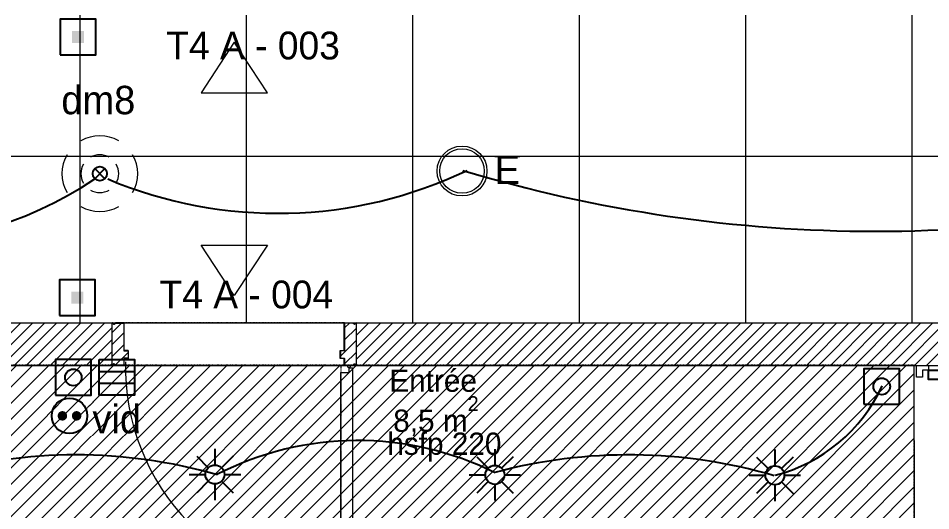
# Model space of a CAD drawing. Header units: centimetres. Extents: x 1724 to 19617, y -6503 to 8072.
# Drawn here: x 6550.1 to 6935.6, y 4070.1 to 4278.1 of the extents above; entities that cross this region are included whole.
import ezdxf

# ---------------------------------------------------------------- set-up
doc = ezdxf.new("R2010")
doc.units = ezdxf.units.CM
for name, pattern in [('Style de ligne -13', [0.147638, 0.098425, -0.049213]), ('Style de ligne -18', [0.164042, 0.054681, -0.109361]), ('VW-01', [0.41656, 0.20828, -0.20828])]:
    doc.linetypes.add(name, pattern=pattern)
for name, color, linetype in [('B aménagement intérieur', 252, 'Continuous'), ('B Faux plafonds_Hatch', 252, 'Continuous'), ('B Général', 252, 'Continuous'), ('C ANNOTATIONS-prestations', 252, 'Continuous'), ('C ANNOTATIONS-texte', 252, 'Continuous'), ('C ANNOTATIONS-texte surfaces', 252, 'Continuous'), ('D SURFACES-shab', 252, 'Continuous'), ('prlm-ELEC-CFA', 10, 'Continuous'), ('prlm-ELEC-CFO', 1, 'Continuous')]:
    doc.layers.add(name, color=color, linetype=linetype)
doc.layers.add('B GÈnÈral', color=7, linetype='Continuous', lineweight=5)
doc.layers.add('C ANNOTATIONS-prestations-1', color=7, linetype='Continuous', lineweight=5)
doc.styles.add('Eurostile', font='Eurosti.TTF')
doc.styles.add('Eurostile (bold)', font='Eurostib.TTF')
doc.styles.add('prlm-elec-cfa', font='comic.ttf', dxfattribs={"height": 12})
doc.styles.add('prlm-elec-cfo', font='comic.ttf', dxfattribs={"height": 12})
pattern_1 = [(45, (0.0456, -2.938), (2.4253472, -2.6458333), [])]
pattern_2 = [(45, (0, 0), (2.4253472, -2.6458333), [])]

# ---------------------------------------------------------------- blocks, each defined once
blk = doc.blocks.new('xi.BSO')
at = {"layer": 'prlm-ELEC-CFO', "lineweight": 5}
blk.add_hatch(color=0, dxfattribs=at).paths.add_polyline_path([(-2.5, -2.5), (2.5, -2.5), (2.5, 2.5), (-2.5, 2.5)])
at = {"layer": 'prlm-ELEC-CFO', "color": 0, "flags": 128}
blk.add_lwpolyline([(-7.5, -7.5), (7.5, -7.5), (7.5, 7.5), (-7.5, 7.5)], close=True, dxfattribs=at)
blk = doc.blocks.new('xi.SPOT')
at = {"color": 0, "lineweight": 5}
blk.add_wipeout([(-4, 0), (-2.83, -2.83), (0, -4), (2.83, -2.83), (4, 0), (2.83, 2.83), (0, 4), (-2.83, 2.83)], dxfattribs=at).dxf.layer = 'prlm-ELEC-CFO'
at = {"layer": 'prlm-ELEC-CFO', "color": 0, "linetype": 'ByBlock', "lineweight": -2, "flags": 128}
for points in [[(0, 10.88), (0, 4)], [(-7.69, 7.69), (-2.83, 2.83)], [(7.69, 7.69), (2.83, 2.83)], [(-10.88, 0), (-4, 0)], [(4, 0), (10.88, 0)], [(-2.83, -2.83), (-7.69, -7.69)], [(2.83, -2.83), (7.69, -7.69)], [(0, -4), (0, -10.88)]]:
    blk.add_lwpolyline(points, dxfattribs=at)
at = {"layer": 'prlm-ELEC-CFO', "color": 0, "linetype": 'ByBlock', "lineweight": -2}
blk.add_circle((0, 0), 4, dxfattribs=at)
blk = doc.blocks.new('xi.BP')
at = {"layer": 'prlm-ELEC-CFO', "color": 0, "flags": 128}
blk.add_lwpolyline([(-7.5, -7.5), (7.5, -7.5), (7.5, 7.5), (-7.5, 7.5)], close=True, dxfattribs=at)
at = {"layer": 'prlm-ELEC-CFO', "color": 0}
blk.add_circle((0, 0), 3.5, dxfattribs=at)
blk = doc.blocks.new('xi.VID')
at = {"layer": 'prlm-ELEC-CFA', "color": 0, "linetype": 'ByBlock', "lineweight": -2, "flags": 128}
blk.add_lwpolyline([(-7.5, 7.5), (7.5, 7.5), (7.5, -7.5), (-7.5, -7.5)], close=True, dxfattribs=at)
at = {"layer": 'prlm-ELEC-CFA', "color": 0}
for points in [[(-7.5, 2.5), (7.5, 2.5)], [(-7.5, -2.5), (7.5, -2.5)]]:
    blk.add_lwpolyline(points, dxfattribs=at)
blk = doc.blocks.new('xi.PC')
at = {"color": 0, "lineweight": 5}
blk.add_wipeout([(-7.5, -7.5), (7.5, -7.5), (7.5, 7.5), (-7.5, 7.5)], dxfattribs=at).dxf.layer = 'prlm-ELEC-CFO'
at = {"layer": 'prlm-ELEC-CFO', "color": 0, "linetype": 'ByBlock', "lineweight": 5, "const_width": 2}
for points in [[(-4, 0, 1), (-2, 0, 1)], [(2, 0, 1), (4, 0, 1)]]:
    blk.add_lwpolyline(points, format="xyb", close=True, dxfattribs=at)
at = {"layer": 'prlm-ELEC-CFO', "color": 0, "linetype": 'ByBlock', "lineweight": -2}
blk.add_circle((0, 0), 7.5, dxfattribs=at)
blk = doc.blocks.new('xi.lumE')
at = {"layer": 'prlm-ELEC-CFO', "color": 0, "linetype": 'ByBlock', "lineweight": 13}
for radius in [10.55, 9.42]:
    blk.add_circle((0, 0), radius, dxfattribs=at)
blk = doc.blocks.new('xi.dm8')
at = {"layer": 'prlm-ELEC-CFO', "color": 0}
for points in [[(-2.12, 2.12), (2.12, -2.12)], [(2.12, 2.12), (-2.12, -2.12)]]:
    blk.add_lwpolyline(points, dxfattribs=at)
blk.add_circle((0, 0), 3, dxfattribs=at)
at = {"layer": 'prlm-ELEC-CFO', "color": 0, "lineweight": 13}
for radius, start, end in [(16, 60, 120), (16, 150, 210), (8, 60, 120), (16, 330, 30), (8, 150, 210), (8, 330, 30), (8, 240, 300), (16, 240, 300)]:
    blk.add_arc((0, 0), radius, start, end, dxfattribs=at)
blk = doc.blocks.new('PP 80')
at = {"layer": 'B Général', "flags": 128}
blk.add_lwpolyline([(-43, 2.5), (-43, 85.5), (-39, 85.5), (-39, 2.5)], close=True, dxfattribs=at)
at = {"layer": 'B Général', "linetype": 'Style de ligne -18', "lineweight": 5, "flags": 128}
blk.add_lwpolyline([(46, 2.5), (45.27, 13.33), (43.1, 23.98), (39.53, 34.26), (34.61, 44), (28.44, 53.03), (21.1, 61.19), (12.74, 68.35), (3.5, 74.38), (-6.47, 79.18), (-17, 82.67), (-27.91, 84.79), (-39, 85.5)], dxfattribs=at)
at = {"layer": 'B Général', "color": 7, "linetype": 'Continuous', "lineweight": 5, "flags": 128}
for points in [[(-45, 2.5), (-43, 2.5), (-43, 0), (-40, 0), (-40, -2.5), (-45, -2.5)], [(48, 2.5), (46, 2.5), (46, 0), (43, 0), (43, -2.5), (48, -2.5), (48, -2.5), (48, -2.5), (48, 1.79), (48, 1.79)]]:
    blk.add_lwpolyline(points, close=True, dxfattribs=at)
at = {"layer": 'C ANNOTATIONS-prestations', "insert": (-37.49, 32.5), "char_height": 5.8739, "attachment_point": 1, "rotation": 90, "line_spacing_factor": 0.895453, "style": 'Eurostile'}
blk.add_mtext('PP 83 x 204', dxfattribs=at)

msp = doc.modelspace()

# ---------------------------------------------------------------- hatches: boundary and pattern name
at = {"layer": 'B GÈnÈral', "linetype": 'Continuous', "lineweight": 5}
h = msp.add_hatch(dxfattribs=at)
h.set_pattern_fill('50_BETON', style=0, pattern_type=2)
h.set_pattern_definition(pattern_1)
h.paths.add_polyline_path([(5664.672, 4149.451), (5664.672, 4131.451), (6589.699, 4131.451), (6589.699, 4149.451)])
h = msp.add_hatch(dxfattribs=at)
h.set_pattern_fill('50_BETON', style=0, pattern_type=2)
h.set_pattern_definition(pattern_2)
edge = h.paths.add_edge_path()
edge.add_line((6589.699, 4149.402), (6590.363, 4148.824))
edge.add_line((6590.363, 4148.824), (6590.374, 4148.815))
edge.add_arc((6590.505, 4148.966), 0.2, 228.99091, 311.00909)
edge.add_line((6590.636, 4148.815), (6590.646, 4148.824))
edge.add_line((6590.646, 4148.824), (6591.202, 4149.308))
edge.add_line((6591.202, 4149.308), (6591.203, 4149.308))
edge.add_arc((6591.236, 4149.271), 0.05, 90, 131.00909, ccw=False)
edge.add_line((6591.236, 4149.321), (6591.238, 4149.321))
edge.add_line((6591.238, 4149.321), (6594.599, 4149.321))
edge.add_line((6594.599, 4149.321), (6594.605, 4149.321))
edge.add_arc((6594.605, 4149.277), 0.0435, 0, 90, ccw=False)
edge.add_line((6594.649, 4149.277), (6594.649, 4137.755))
edge.add_arc((6594.823, 4137.755), 0.174, 180, 270)
edge.add_line((6594.823, 4137.581), (6594.849, 4137.581))
edge.add_line((6594.849, 4137.581), (6596.399, 4137.581))
edge.add_line((6596.399, 4137.581), (6596.405, 4137.581))
edge.add_arc((6596.405, 4137.538), 0.0435, 0, 90, ccw=False)
edge.add_line((6596.449, 4137.538), (6596.449, 4134.494))
edge.add_arc((6596.405, 4134.494), 0.0435, 270, 360, ccw=False)
edge.add_line((6596.405, 4134.451), (6596.399, 4134.451))
edge.add_line((6596.399, 4134.451), (6594.849, 4134.451))
edge.add_line((6594.849, 4134.451), (6594.823, 4134.451))
edge.add_arc((6594.823, 4134.277), 0.174, 90, 180)
edge.add_line((6594.649, 4134.277), (6594.649, 4131.625))
edge.add_arc((6594.605, 4131.625), 0.0435, 270, 360, ccw=False)
edge.add_line((6594.605, 4131.581), (6594.599, 4131.581))
edge.add_line((6594.599, 4131.581), (6591.238, 4131.581))
edge.add_line((6591.238, 4131.581), (6591.236, 4131.581))
edge.add_arc((6591.236, 4131.631), 0.05, 228.99091, 270, ccw=False)
edge.add_line((6591.203, 4131.594), (6591.202, 4131.594))
edge.add_line((6591.202, 4131.594), (6590.646, 4132.078))
edge.add_line((6590.646, 4132.078), (6590.637, 4132.086))
edge.add_arc((6590.506, 4131.935), 0.2, 48.99091, 126.90332)
edge.add_line((6590.386, 4132.095), (6590.374, 4132.086))
edge.add_line((6590.374, 4132.086), (6589.863, 4131.642))
edge.add_line((6589.863, 4131.642), (6589.863, 4131.642))
edge.add_line((6589.863, 4131.642), (6589.699, 4131.5))
edge.add_line((6589.699, 4131.5), (6589.699, 4149.402))
h = msp.add_hatch(dxfattribs=at)
h.set_pattern_fill('50_BETON', style=0, pattern_type=2)
h.set_pattern_definition(pattern_2)
edge = h.paths.add_edge_path()
edge.add_line((6692.899, 4149.402), (6692.234, 4148.824))
edge.add_line((6692.234, 4148.824), (6692.224, 4148.815))
edge.add_arc((6692.093, 4148.966), 0.2, 228.99091, 311.00909, ccw=False)
edge.add_line((6691.962, 4148.815), (6691.951, 4148.824))
edge.add_line((6691.951, 4148.824), (6691.395, 4149.308))
edge.add_line((6691.395, 4149.308), (6691.395, 4149.308))
edge.add_arc((6691.362, 4149.271), 0.05, 48.99091, 90)
edge.add_line((6691.362, 4149.321), (6691.36, 4149.321))
edge.add_line((6691.36, 4149.321), (6687.999, 4149.321))
edge.add_line((6687.999, 4149.321), (6687.992, 4149.321))
edge.add_arc((6687.992, 4149.277), 0.0435, 90, 180)
edge.add_line((6687.949, 4149.277), (6687.949, 4137.755))
edge.add_arc((6687.775, 4137.755), 0.174, 270, 360, ccw=False)
edge.add_line((6687.775, 4137.581), (6687.749, 4137.581))
edge.add_line((6687.749, 4137.581), (6686.199, 4137.581))
edge.add_line((6686.199, 4137.581), (6686.192, 4137.581))
edge.add_arc((6686.192, 4137.538), 0.0435, 90, 180)
edge.add_line((6686.149, 4137.538), (6686.149, 4134.494))
edge.add_arc((6686.192, 4134.494), 0.0435, 180, 270)
edge.add_line((6686.192, 4134.451), (6686.199, 4134.451))
edge.add_line((6686.199, 4134.451), (6687.749, 4134.451))
edge.add_line((6687.749, 4134.451), (6687.775, 4134.451))
edge.add_arc((6687.775, 4134.277), 0.174, 0, 90, ccw=False)
edge.add_line((6687.949, 4134.277), (6687.949, 4131.625))
edge.add_arc((6687.992, 4131.625), 0.0435, 180, 270)
edge.add_line((6687.992, 4131.581), (6687.999, 4131.581))
edge.add_line((6687.999, 4131.581), (6691.36, 4131.581))
edge.add_line((6691.36, 4131.581), (6691.362, 4131.581))
edge.add_arc((6691.362, 4131.631), 0.05, 270, 311.00909)
edge.add_line((6691.395, 4131.594), (6691.395, 4131.594))
edge.add_line((6691.395, 4131.594), (6691.951, 4132.078))
edge.add_line((6691.951, 4132.078), (6691.961, 4132.086))
edge.add_arc((6692.092, 4131.935), 0.2, 53.09668, 131.00909, ccw=False)
edge.add_line((6692.212, 4132.095), (6692.223, 4132.086))
edge.add_line((6692.223, 4132.086), (6692.735, 4131.642))
edge.add_line((6692.735, 4131.642), (6692.735, 4131.642))
edge.add_line((6692.735, 4131.642), (6692.899, 4131.5))
edge.add_line((6692.899, 4131.5), (6692.899, 4149.402))
h = msp.add_hatch(dxfattribs=at)
h.set_pattern_fill('50_BETON', style=0, pattern_type=2)
h.set_pattern_definition(pattern_1)
h.paths.add_polyline_path([(6692.899, 4149.451), (6692.899, 4131.451), (7614.53, 4131.451), (7614.53, 4149.451)])

# ---------------------------------------------------------------- linework, layer by layer
at = {"layer": 'B Général', "color": 49, "linetype": 'Continuous', "lineweight": 5}
for p, q in [((6641.299, 4160.951), (6627.299, 4182.301)), ((6627.299, 4182.301), (6655.299, 4182.301)), ((6655.299, 4182.301), (6641.299, 4160.951))]:
    msp.add_line(p, q, dxfattribs=at)
at = {"layer": 'B Général', "color": 7, "linetype": 'Continuous', "lineweight": 18}
for p, q in [((5664.672, 4149.451), (6589.699, 4149.451)), ((6692.899, 4149.451), (7614.53, 4149.451)), ((6225.934, 4131.451), (6589.699, 4131.451)), ((6692.899, 4131.451), (7614.53, 4131.451))]:
    msp.add_line(p, q, dxfattribs=at)
at = {"layer": 'B Général', "color": 7, "linetype": 'Continuous', "lineweight": 5}
for p, q in [((5664.672, 4149.451), (6589.699, 4149.451)), ((6589.699, 4131.451), (6589.699, 4149.451)), ((6692.899, 4149.451), (7614.53, 4149.451)), ((6692.899, 4131.451), (6692.899, 4149.451)), ((6225.934, 4131.451), (6589.699, 4131.451)), ((6689.798, 4130.449), (6691.298, 4130.45)), ((6689.798, 4128.449), (6689.798, 4130.449)), ((6691.298, 4130.45), (6691.313, 4034.45)), ((6692.899, 4131.451), (7614.53, 4131.451)), ((6928.578, 4131.492), (6928.578, 4131.451)), ((6928.578, 4131.451), (6935.578, 4131.451)), ((6686.298, 4128.449), (6689.798, 4128.449)), ((6686.313, 4036.449), (6686.298, 4128.449))]:
    msp.add_line(p, q, dxfattribs=at)
at = {"layer": 'B Général', "linetype": 'Style de ligne -13', "lineweight": 5}
for p, q in [((6687.999, 4149.451), (6594.599, 4149.451)), ((6687.999, 4131.451), (6594.599, 4131.451))]:
    msp.add_line(p, q, dxfattribs=at)
at = {"layer": 'B Général', "color": 250, "linetype": 'Continuous', "lineweight": 5, "true_color": 0x444444, "flags": 128}
msp.add_lwpolyline([(6641.299, 4267.951), (6627.299, 4246.601), (6655.299, 4246.601)], close=True, dxfattribs=at)
at = {"layer": 'B Général', "linetype": 'Continuous', "lineweight": 5, "flags": 128}
for points in [[(6594.799, 4131.625), (6594.799, 4134.277, -0.4142136), (6594.842, 4134.321), (6594.849, 4134.321), (6596.399, 4134.321), (6596.425, 4134.321, 0.4142136), (6596.599, 4134.494), (6596.599, 4137.538, 0.4142136), (6596.425, 4137.712), (6596.399, 4137.712), (6594.849, 4137.712), (6594.842, 4137.712, -0.4142136), (6594.799, 4137.755), (6594.799, 4149.277, 0.4142136), (6594.625, 4149.451), (6594.599, 4149.451), (6591.238, 4149.451), (6591.23, 4149.451, 0.1808704), (6591.098, 4149.402), (6591.096, 4149.4), (6590.54, 4148.917), (6590.538, 4148.914, -0.3739751), (6590.472, 4148.914), (6590.47, 4148.917), (6589.805, 4149.494), (6589.699, 4149.402), (6590.363, 4148.824), (6590.374, 4148.815, 0.3739751), (6590.636, 4148.815), (6590.646, 4148.824), (6591.202, 4149.308), (6591.203, 4149.308, -0.1808704), (6591.236, 4149.321), (6591.238, 4149.321), (6594.599, 4149.321), (6594.605, 4149.321, -0.4142136), (6594.649, 4149.277), (6594.649, 4137.755, 0.4142136), (6594.823, 4137.581), (6594.849, 4137.581), (6596.399, 4137.581), (6596.405, 4137.581, -0.4142136), (6596.449, 4137.538), (6596.449, 4134.494, -0.4142136), (6596.405, 4134.451), (6596.399, 4134.451), (6594.849, 4134.451), (6594.823, 4134.451, 0.4142136), (6594.649, 4134.277), (6594.649, 4131.625, -0.4142136), (6594.605, 4131.581), (6594.599, 4131.581), (6591.238, 4131.581), (6591.236, 4131.581, -0.1808704), (6591.203, 4131.594), (6591.202, 4131.594), (6590.646, 4132.078), (6590.637, 4132.086, 0.3536885), (6590.386, 4132.095), (6590.374, 4132.086), (6589.863, 4131.642), (6589.863, 4131.642), (6589.699, 4131.5), (6589.805, 4131.408), (6590.42, 4131.942, -0.3855556), (6590.532, 4131.988), (6590.54, 4131.985), (6591.096, 4131.502), (6591.098, 4131.5, 0.1808704), (6591.23, 4131.451), (6591.238, 4131.451), (6594.599, 4131.451), (6594.625, 4131.451, 0.4142136)], [(6687.799, 4131.625), (6687.799, 4134.277, 0.4142136), (6687.755, 4134.321), (6687.749, 4134.321), (6686.199, 4134.321), (6686.173, 4134.321, -0.4142136), (6685.999, 4134.494), (6685.999, 4137.538, -0.4142136), (6686.173, 4137.712), (6686.199, 4137.712), (6687.749, 4137.712), (6687.755, 4137.712, 0.4142136), (6687.799, 4137.755), (6687.799, 4149.277, -0.4142136), (6687.973, 4149.451), (6687.999, 4149.451), (6691.36, 4149.451), (6691.368, 4149.451, -0.1808704), (6691.499, 4149.402), (6691.501, 4149.4), (6692.057, 4148.917), (6692.06, 4148.914, 0.3739751), (6692.126, 4148.914), (6692.128, 4148.917), (6692.793, 4149.494), (6692.899, 4149.402), (6692.234, 4148.824), (6692.224, 4148.815, -0.3739751), (6691.962, 4148.815), (6691.951, 4148.824), (6691.395, 4149.308), (6691.395, 4149.308, 0.1808704), (6691.362, 4149.321), (6691.36, 4149.321), (6687.999, 4149.321), (6687.992, 4149.321, 0.4142136), (6687.949, 4149.277), (6687.949, 4137.755, -0.4142136), (6687.775, 4137.581), (6687.749, 4137.581), (6686.199, 4137.581), (6686.192, 4137.581, 0.4142136), (6686.149, 4137.538), (6686.149, 4134.494, 0.4142136), (6686.192, 4134.451), (6686.199, 4134.451), (6687.749, 4134.451), (6687.775, 4134.451, -0.4142136), (6687.949, 4134.277), (6687.949, 4131.625, 0.4142136), (6687.992, 4131.581), (6687.999, 4131.581), (6691.36, 4131.581), (6691.362, 4131.581, 0.1808704), (6691.395, 4131.594), (6691.395, 4131.594), (6691.951, 4132.078), (6691.961, 4132.086, -0.3536885), (6692.212, 4132.095), (6692.223, 4132.086), (6692.735, 4131.642), (6692.735, 4131.642), (6692.899, 4131.5), (6692.793, 4131.408), (6692.178, 4131.942, 0.3855556), (6692.065, 4131.988), (6692.057, 4131.985), (6691.501, 4131.502), (6691.499, 4131.5, -0.1808704), (6691.368, 4131.451), (6691.36, 4131.451), (6687.999, 4131.451), (6687.973, 4131.451, -0.4142136)]]:
    msp.add_lwpolyline(points, format="xyb", close=True, dxfattribs=at)
at = {"layer": 'B Général', "linetype": 'Continuous', "lineweight": 5}
msp.add_circle((6689.799, 4130.951), 0.5, dxfattribs=at)
at = {"layer": 'prlm-ELEC-CFO'}
for centre, radius, start, end in [((6488.93, 4350.973), 168.971, 233.73192, 303.59347), ((6659.757, 4381.081), 185.375, 247.17454, 295.55099)]:
    msp.add_arc(centre, radius, start, end, dxfattribs=at)

# ---------------------------------------------------------------- block references
at = {"layer": 'B Général', "color": 7, "rotation": 270}
msp.add_blockref('PP 80', (6932.078, 4086.451), dxfattribs=at)
at = {"layer": 'prlm-ELEC-CFA'}
msp.add_blockref('xi.VID', (6591.676, 4126.389), dxfattribs=at)
at = {"layer": 'prlm-ELEC-CFO'}
for name, p in [('xi.BSO', (6575.293, 4270.207)), ('xi.dm8', (6584.508, 4212.45)), ('xi.BSO', (6575.01, 4160.04)), ('xi.BP', (6573.324, 4126.389)), ('xi.BP', (6914.862, 4122.568)), ('xi.SPOT', (6633.144, 4085.365)), ('xi.SPOT', (6751.428, 4085.199)), ('xi.SPOT', (6869.713, 4085.034))]:
    msp.add_blockref(name, p, dxfattribs=at)
at = {"layer": 'prlm-ELEC-CFO', "rotation": 180}
msp.add_blockref('xi.lumE', (6737.542, 4213.57), dxfattribs=at)

# ---------------------------------------------------------------- texts
at = {"layer": 'C ANNOTATIONS-texte', "color": 7, "lineweight": 30, "char_height": 11.74778, "attachment_point": 2, "line_spacing_factor": 0.895453, "style": 'Eurostile (bold)'}
for s, insert, width in [('T4{\\fEurostile|b0|i0|c0|p0; }A {\\fEurostile|b0|i0|c0|p0;-} {\\fEurostile|b0|i0|c0|p0;003}', (6649.261, 4272.459), 163.5), ('T4{\\fEurostile|b0|i0|c0|p0; }A{\\fEurostile|b0|i0|c0|p0; - 004 }', (6646.419, 4167.288), 167.5)]:
    msp.add_mtext(s, dxfattribs=dict(at, insert=insert, width=width))
at = {"layer": 'C ANNOTATIONS-texte', "insert": (6725.33, 4120.184), "char_height": 9.3982, "attachment_point": 8, "line_spacing_factor": 0.895453, "style": 'Eurostile'}
msp.add_mtext('Entrée', dxfattribs=at)
at = {"layer": 'C ANNOTATIONS-texte surfaces', "insert": (6726.523, 4118.435), "char_height": 9.39822, "attachment_point": 2, "line_spacing_factor": 0.895453, "style": 'Eurostile'}
msp.add_mtext('8,5 m{\\H0.6667x;\\S2^ ;}', dxfattribs=at)
at = {"layer": 'prlm-ELEC-CFA', "lineweight": 20, "insert": (6591.676, 4108.725), "char_height": 12, "attachment_point": 5, "line_spacing_factor": 0.8, "style": 'prlm-elec-cfa', "bg_fill": 3, "box_fill_scale": 1.1, "bg_fill_color": 256, "bg_fill_transparency": 0}
msp.add_mtext('vid', dxfattribs=at)
at = {"layer": 'prlm-ELEC-CFO', "lineweight": 20, "char_height": 12, "attachment_point": 2, "line_spacing_factor": 0.8, "style": 'prlm-elec-cfo', "bg_fill": 3, "box_fill_scale": 0.95, "bg_fill_color": 256, "bg_fill_transparency": 0}
for s, insert in [('dm8', (6583.884, 4249.555)), ('E', (6756.673, 4220.089))]:
    msp.add_mtext(s, dxfattribs=dict(at, insert=insert))

# ---------------------------------------------------------------- next in the draw order: linework, layer by layer
at = {"layer": 'B Général', "color": 7, "linetype": 'Continuous', "lineweight": 5}
msp.add_arc((6689.799, 4130.951), 94.5, 178.76774, 270, dxfattribs=at)
at = {"layer": 'prlm-ELEC-CFO'}
for centre, radius, start, end in [((6912.368, 4792.888), 604.764, 253.232731, 286.767269), ((6852.568, 4151.665), 68.831, 284.50631, 335.18036), ((6693.453, 3969.284), 130.417, 63.51414, 117.1309), ((6574.295, 3877.487), 216.184, 73.9154, 106.0846), ((6808.046, 3874.52), 219.13, 73.71916, 104.99623)]:
    msp.add_arc(centre, radius, start, end, dxfattribs=at)

# ---------------------------------------------------------------- next in the draw order: block references
msp.add_blockref('xi.PC', (6571.708, 4110.15), dxfattribs=at)

# ---------------------------------------------------------------- next in the draw order: texts
at = {"layer": 'C ANNOTATIONS-prestations', "insert": (6705.978, 4090.843), "char_height": 9.3982, "width": 140.26552, "attachment_point": 7, "line_spacing_factor": 0.895453, "style": 'Eurostile'}
msp.add_mtext('hsfp 220', dxfattribs=at)

# ---------------------------------------------------------------- next in the draw order: hatches: boundary and pattern name
at = {"layer": 'B Faux plafonds_Hatch', "linetype": 'Continuous', "lineweight": 5, "true_color": 0xaaaaaa}
h = msp.add_hatch(dxfattribs=at)
h.set_pattern_fill('F_P__SOFFITE', color=253, style=0, pattern_type=2)
h.set_pattern_definition([(45, (6913.0334, 3845.9015), (-3.527778, 3.30729), [])])
h.paths.add_polyline_path([(6928.578, 4057.778), (6928.578, 4131.599), (6456.313, 4131.599), (6456.313, 3821.452), (6576.31, 3821.452), (6576.313, 3821.453), (6576.313, 4011.451), (6611.308, 4011.451), (6611.307, 3942.45), (6696.313, 3942.45), (6696.313, 4038.451), (6852.934, 4038.451), (6852.824, 3960.451), (6928.578, 3960.451), (6928.687, 4057.778)])
at = {"layer": 'C ANNOTATIONS-prestations-1', "linetype": 'Continuous', "lineweight": 9, "true_color": 0x989898}
h = msp.add_hatch(dxfattribs=at)
h.set_pattern_fill('DALETTES TERRASSE 50X50', color=252, scale=1.406016, style=0, pattern_type=2)
h.set_pattern_definition([(0, (4678.046, 4149.45), (4e-15, -70.3008), []), (270, (4678.046, 4149.45), (70.3008, 0), [])])
h.paths.add_polyline_path([(5175.064, 2609.351), (5175.076, 3514.451), (5185.098, 3514.451), (5185.087, 4149.451), (7612.53, 4149.451), (7612.53, 4279.451), (5150.087, 4279.451), (5150.087, 4684.951), (5020.01, 4685.039), (5020.01, 4327.451), (4835.01, 4327.451), (4835.01, 4214.95), (4875.884, 4156.927), (4911.686, 4097.061), (4942.417, 4035.352), (4968.077, 3971.801), (4988.667, 3906.408), (5004.185, 3839.172), (5014.632, 3770.094), (5020.008, 3699.174), (5020.008, 3425.401), (4986.156, 3334.878), (4944.546, 3240.451), (4343.119, 3240.451), (4343.119, 3192.545), (4272.488, 3192.545), (4272.488, 3240.451), (3830.996, 3240.451), (3830.995, 2607.579), (4677.01, 2608.695), (4677.01, 2660.465), (4743.01, 2660.465), (4743.01, 2608.782)])

# ---------------------------------------------------------------- next in the draw order: linework, layer by layer
at = {"layer": 'B aménagement intérieur', "color": 7, "linetype": 'Style de ligne -13', "lineweight": 5, "flags": 128}
msp.add_lwpolyline([(6928.578, 4057.778), (6928.578, 4131.599), (6456.313, 4131.599), (6456.313, 3821.452), (6576.31, 3821.452), (6576.313, 3821.453), (6576.313, 4011.451), (6611.308, 4011.451), (6611.307, 3942.45), (6696.313, 3942.45), (6696.313, 4038.451), (6852.934, 4038.451), (6852.824, 3960.451), (6928.578, 3960.451), (6928.687, 4057.778)], close=True, dxfattribs=at)
at = {"layer": 'B Général', "color": 154, "linetype": 'VW-01', "lineweight": 5, "true_color": 0x0053a6, "flags": 128}
msp.add_lwpolyline([(6466.304, 4011.45), (6466.304, 4131.45), (6686.304, 4131.45), (6686.304, 4011.45)], close=True, dxfattribs=at)
at = {"layer": 'D SURFACES-shab', "lineweight": 18, "flags": 128}
msp.add_lwpolyline([(6696.316, 3942.45), (6611.304, 3942.45), (6611.306, 4011.451), (6576.315, 4011.451), (6576.31, 3821.452), (6456.313, 3821.452), (6456.313, 4131.451), (6928.468, 4131.451), (6928.468, 4099.681), (6928.578, 4099.681), (6928.578, 3960.451), (6852.824, 3960.451), (6852.824, 4038.451), (6696.313, 4038.451)], close=True, dxfattribs=at)

doc.saveas('drawing.dxf')
